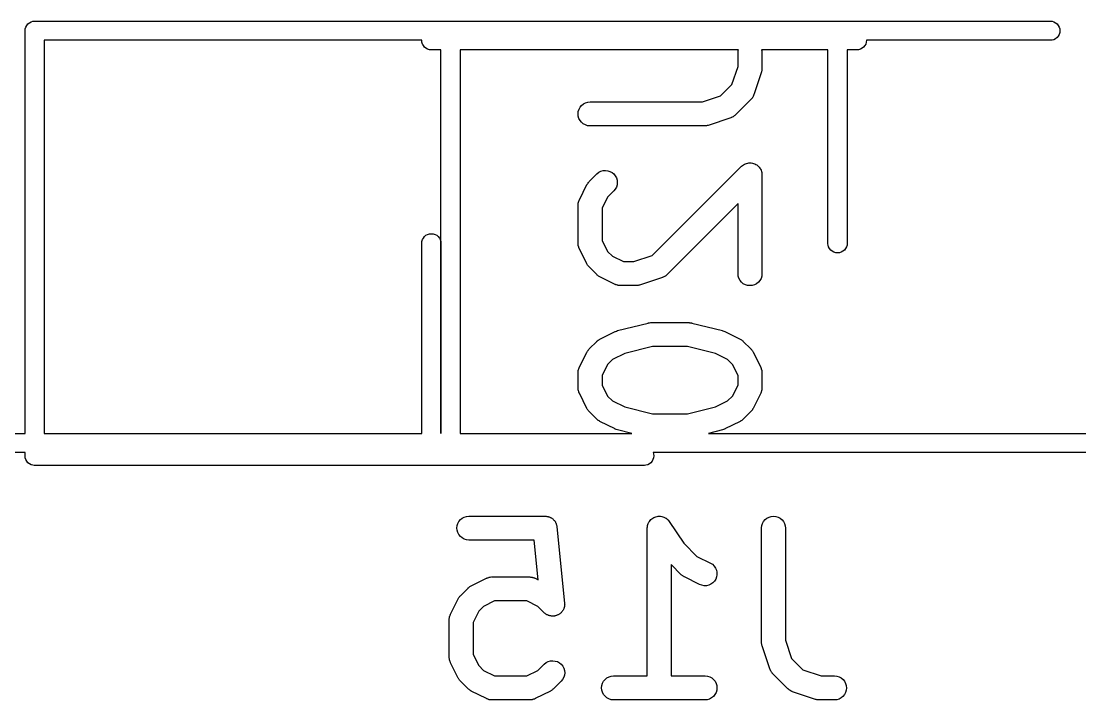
# Model space of a CAD drawing. Extents: x 37 to 98, y -173 to -16.
# Drawn here: x 64.39 to 71, y -123.36 to -119.11 of the extents above; entities that cross this region are included whole.
import ezdxf

# ---------------------------------------------------------------- set-up
doc = ezdxf.new("R2010")
doc.units = 0
doc.layers.add('BLACK', color=7, linetype='CONTINUOUS')

msp = doc.modelspace()

# ---------------------------------------------------------------- linework, layer by layer
at = {"layer": 'BLACK', "linetype": 'CONTINUOUS'}
for p, q in [((64.4109, -119.158), (64.4143, -119.147)), ((64.4143, -119.147), (64.4199, -119.137)), ((64.4199, -119.137), (64.4274, -119.127)), ((64.4274, -119.127), (64.4365, -119.12)), ((64.4365, -119.12), (64.4469, -119.114)), ((64.4469, -119.114), (64.4582, -119.111)), ((64.4582, -119.111), (64.4671, -119.11)), ((64.4671, -119.11), (64.47, -119.11)), ((64.47, -119.11), (64.4729, -119.11)), ((64.4729, -119.11), (66.9471, -119.11)), ((66.9471, -119.11), (66.95, -119.11)), ((66.95, -119.11), (66.9529, -119.11)), ((66.9529, -119.11), (67.0671, -119.11)), ((67.0671, -119.11), (67.07, -119.11)), ((67.07, -119.11), (67.0729, -119.11)), ((67.0729, -119.11), (69.4871, -119.11)), ((69.4871, -119.11), (69.49, -119.11)), ((69.49, -119.11), (69.4929, -119.11)), ((69.4929, -119.11), (69.6071, -119.11)), ((69.6071, -119.11), (69.61, -119.11)), ((69.61, -119.11), (69.6129, -119.11)), ((69.6129, -119.11), (70.8229, -119.11)), ((70.8229, -119.11), (70.8318, -119.111)), ((70.8318, -119.111), (70.8431, -119.114)), ((70.8431, -119.114), (70.8535, -119.12)), ((70.8535, -119.12), (70.8626, -119.127)), ((70.8626, -119.127), (70.8701, -119.137)), ((70.8701, -119.137), (70.8757, -119.147)), ((70.8757, -119.147), (70.8791, -119.158)), ((64.4097, -119.17), (64.4109, -119.158)), ((64.41, -119.173), (64.4097, -119.17)), ((64.41, -121.69), (64.41, -119.173)), ((70.8626, -119.213), (70.8535, -119.22)), ((70.8701, -119.203), (70.8626, -119.213)), ((70.8757, -119.193), (70.8701, -119.203)), ((70.8791, -119.182), (70.8757, -119.193)), ((70.8791, -119.158), (70.8803, -119.17)), ((70.8803, -119.17), (70.8791, -119.182)), ((66.8897, -119.23), (64.53, -119.23)), ((64.53, -119.23), (64.53, -121.69)), ((66.8909, -119.242), (66.8897, -119.23)), ((66.8943, -119.253), (66.8909, -119.242)), ((66.8962, -119.257), (66.8943, -119.253)), ((66.8999, -119.263), (66.8962, -119.257)), ((66.9074, -119.273), (66.8999, -119.263)), ((66.9165, -119.28), (66.9074, -119.273)), ((66.9269, -119.286), (66.9165, -119.28)), ((69.6435, -119.28), (69.6331, -119.286)), ((69.6526, -119.273), (69.6435, -119.28)), ((69.6601, -119.263), (69.6526, -119.273)), ((69.6657, -119.253), (69.6601, -119.263)), ((69.6691, -119.242), (69.6657, -119.253)), ((69.6703, -119.23), (69.6691, -119.242)), ((70.8229, -119.23), (69.6703, -119.23)), ((70.8318, -119.229), (70.8229, -119.23)), ((70.8431, -119.226), (70.8318, -119.229)), ((70.8535, -119.22), (70.8431, -119.226)), ((66.9382, -119.289), (66.9269, -119.286)), ((66.95, -119.29), (66.9382, -119.289)), ((66.9529, -119.29), (66.95, -119.29)), ((67.01, -119.29), (66.9529, -119.29)), ((67.01, -121.69), (67.01, -119.29)), ((68.8703, -119.29), (67.13, -119.29)), ((67.13, -119.29), (67.13, -121.69)), ((68.8674, -119.308), (68.869, -119.294)), ((68.8674, -119.31), (68.8674, -119.308)), ((68.8674, -119.393), (68.8674, -119.31)), ((68.869, -119.294), (68.8703, -119.29)), ((69.43, -119.29), (69.0145, -119.29)), ((69.0145, -119.29), (69.016, -119.295)), ((69.016, -119.295), (69.0174, -119.31)), ((69.0174, -119.31), (69.0174, -119.405)), ((69.43, -120.503), (69.43, -119.29)), ((69.6071, -119.29), (69.55, -119.29)), ((69.55, -119.29), (69.55, -120.503)), ((69.61, -119.29), (69.6071, -119.29)), ((69.6129, -119.29), (69.61, -119.29)), ((69.6218, -119.289), (69.6129, -119.29)), ((69.6129, -119.29), (69.6129, -119.29)), ((69.6331, -119.286), (69.6218, -119.289)), ((68.8292, -119.507), (68.8674, -119.393)), ((69.0161, -119.417), (69.0157, -119.42)), ((69.0168, -119.414), (69.0161, -119.417)), ((69.0169, -119.41), (69.0168, -119.414)), ((69.0174, -119.406), (69.0169, -119.41)), ((69.0174, -119.405), (69.0174, -119.406)), ((69.0135, -119.428), (68.9659, -119.571)), ((69.0145, -119.424), (69.0135, -119.428)), ((69.0157, -119.42), (69.0145, -119.424)), ((68.759, -119.577), (68.8292, -119.507)), ((67.9278, -119.617), (67.9424, -119.615)), ((67.9424, -119.615), (68.6445, -119.615)), ((68.6445, -119.615), (68.759, -119.577)), ((68.9478, -119.601), (68.8526, -119.696)), ((68.9492, -119.599), (68.9478, -119.601)), ((68.9508, -119.597), (68.9492, -119.599)), ((68.9538, -119.593), (68.9508, -119.597)), ((68.9571, -119.589), (68.9538, -119.593)), ((68.9581, -119.587), (68.9571, -119.589)), ((68.9594, -119.586), (68.9581, -119.587)), ((68.9616, -119.581), (68.9594, -119.586)), ((68.964, -119.576), (68.9616, -119.581)), ((68.9646, -119.574), (68.964, -119.576)), ((68.9656, -119.572), (68.9646, -119.574)), ((68.9659, -119.571), (68.9656, -119.572)), ((67.8674, -119.69), (67.8689, -119.675)), ((67.8689, -119.675), (67.8732, -119.661)), ((67.8732, -119.661), (67.8802, -119.649)), ((67.8802, -119.649), (67.8895, -119.637)), ((67.8895, -119.637), (67.9009, -119.628)), ((67.9009, -119.628), (67.9138, -119.621)), ((67.9138, -119.621), (67.9278, -119.617)), ((67.8687, -119.705), (67.8674, -119.69)), ((67.8728, -119.719), (67.8687, -119.705)), ((67.8796, -119.732), (67.8728, -119.719)), ((67.8888, -119.743), (67.8796, -119.732)), ((67.9, -119.752), (67.8888, -119.743)), ((68.8232, -119.714), (68.6804, -119.762)), ((68.8253, -119.713), (68.8232, -119.714)), ((68.8274, -119.712), (68.8253, -119.713)), ((68.8319, -119.71), (68.8274, -119.712)), ((68.8366, -119.708), (68.8319, -119.71)), ((68.8384, -119.707), (68.8366, -119.708)), ((68.8404, -119.706), (68.8384, -119.707)), ((68.8444, -119.703), (68.8404, -119.706)), ((68.8486, -119.7), (68.8444, -119.703)), ((68.8501, -119.698), (68.8486, -119.7)), ((68.8518, -119.697), (68.8501, -119.698)), ((68.8526, -119.696), (68.8518, -119.697)), ((67.9128, -119.759), (67.9, -119.752)), ((67.9268, -119.764), (67.9128, -119.759)), ((67.9413, -119.765), (67.9268, -119.764)), ((67.9424, -119.765), (67.9413, -119.765)), ((68.6567, -119.765), (67.9424, -119.765)), ((68.6609, -119.765), (68.6567, -119.765)), ((68.6651, -119.765), (68.6609, -119.765)), ((68.6681, -119.764), (68.6651, -119.765)), ((68.6712, -119.764), (68.6681, -119.764)), ((68.6753, -119.763), (68.6712, -119.764)), ((68.6794, -119.762), (68.6753, -119.763)), ((68.6804, -119.762), (68.6794, -119.762)), ((68.8958, -120.013), (68.9013, -120.009)), ((68.9013, -120.009), (68.9014, -120.009)), ((68.9014, -120.009), (68.9015, -120.009)), ((68.9015, -120.009), (68.908, -120.005)), ((68.908, -120.005), (68.9143, -120.002)), ((68.9143, -120.002), (68.9144, -120.002)), ((68.9144, -120.002), (68.9145, -120.002)), ((68.9145, -120.002), (68.9215, -120)), ((68.9215, -120), (68.9283, -119.998)), ((68.9283, -119.998), (68.9285, -119.998)), ((68.9285, -119.998), (68.9286, -119.998)), ((68.9286, -119.998), (68.9358, -119.997)), ((68.9358, -119.997), (68.9429, -119.996)), ((68.9429, -119.996), (68.943, -119.996)), ((68.943, -119.996), (68.9432, -119.996)), ((68.9432, -119.996), (68.9503, -119.997)), ((68.9503, -119.997), (68.9575, -119.998)), ((68.9575, -119.998), (68.9576, -119.998)), ((68.9576, -119.998), (68.9577, -119.998)), ((68.9577, -119.998), (68.9645, -120)), ((68.9645, -120), (68.9714, -120.002)), ((68.9714, -120.002), (68.9716, -120.002)), ((68.9716, -120.002), (68.9717, -120.002)), ((68.9717, -120.002), (68.9781, -120.006)), ((68.9781, -120.006), (68.9843, -120.009)), ((68.9843, -120.009), (68.9844, -120.009)), ((68.9844, -120.009), (68.9845, -120.009)), ((68.9845, -120.009), (68.9901, -120.014)), ((67.937, -120.114), (67.9846, -120.066)), ((67.9846, -120.066), (67.9853, -120.065)), ((67.9853, -120.065), (67.9968, -120.056)), ((67.9968, -120.056), (68.0098, -120.049)), ((68.0098, -120.049), (68.0238, -120.045)), ((68.0238, -120.045), (68.0384, -120.044)), ((68.0384, -120.044), (68.053, -120.046)), ((68.053, -120.046), (68.0669, -120.05)), ((68.0669, -120.05), (68.0798, -120.057)), ((68.0798, -120.057), (68.091, -120.066)), ((68.091, -120.066), (68.1002, -120.078)), ((68.1002, -120.078), (68.1071, -120.091)), ((68.3304, -120.577), (68.8893, -120.018)), ((68.8893, -120.018), (68.8899, -120.018)), ((68.8899, -120.018), (68.8899, -120.018)), ((68.8899, -120.018), (68.8899, -120.018)), ((68.8899, -120.018), (68.8901, -120.018)), ((68.8901, -120.018), (68.8958, -120.013)), ((68.9901, -120.014), (68.9956, -120.019)), ((68.9956, -120.019), (68.9957, -120.019)), ((68.9957, -120.019), (68.9958, -120.019)), ((68.9958, -120.019), (69.0003, -120.024)), ((69.0003, -120.024), (69.0048, -120.03)), ((69.0048, -120.03), (69.0049, -120.03)), ((69.0049, -120.03), (69.005, -120.03)), ((69.005, -120.03), (69.0084, -120.037)), ((69.0084, -120.037), (69.0117, -120.043)), ((69.0117, -120.043), (69.0118, -120.043)), ((69.0118, -120.043), (69.0118, -120.043)), ((69.0118, -120.043), (69.0139, -120.05)), ((69.0139, -120.05), (69.016, -120.057)), ((69.016, -120.057), (69.016, -120.057)), ((69.016, -120.057), (69.016, -120.057)), ((69.016, -120.057), (69.0167, -120.064)), ((69.0167, -120.064), (69.0174, -120.071)), ((69.0174, -120.071), (69.0174, -120.69)), ((67.8753, -120.228), (67.9229, -120.133)), ((67.9229, -120.133), (67.9234, -120.132)), ((67.9234, -120.132), (67.9257, -120.129)), ((67.9257, -120.129), (67.9277, -120.125)), ((67.9277, -120.125), (67.9297, -120.123)), ((67.9297, -120.123), (67.9314, -120.12)), ((67.9314, -120.12), (67.9343, -120.117)), ((67.9343, -120.117), (67.937, -120.114)), ((68.1111, -120.134), (68.1069, -120.148)), ((68.1071, -120.091), (68.1112, -120.105)), ((68.1126, -120.119), (68.1111, -120.134)), ((68.1112, -120.105), (68.1126, -120.119)), ((68.0516, -120.211), (68.0174, -120.28)), ((68.0907, -120.172), (68.0516, -120.211)), ((68.0999, -120.161), (68.0907, -120.172)), ((68.1069, -120.148), (68.0999, -120.161)), ((67.8674, -120.261), (67.8676, -120.259)), ((67.8674, -120.262), (67.8674, -120.261)), ((67.8674, -120.5), (67.8674, -120.262)), ((67.8676, -120.256), (67.8684, -120.251)), ((67.8676, -120.259), (67.8676, -120.256)), ((67.8684, -120.251), (67.869, -120.246)), ((67.869, -120.246), (67.8697, -120.244)), ((67.8697, -120.244), (67.8701, -120.242)), ((67.8701, -120.242), (67.8719, -120.237)), ((67.8719, -120.237), (67.8734, -120.232)), ((67.8734, -120.232), (67.8745, -120.23)), ((67.8745, -120.23), (67.8753, -120.228)), ((68.8674, -120.252), (68.424, -120.696)), ((68.8674, -120.69), (68.8674, -120.252)), ((68.0174, -120.28), (68.0174, -120.482)), ((66.8943, -120.477), (66.8999, -120.467)), ((66.8999, -120.467), (66.9074, -120.457)), ((66.9074, -120.457), (66.9165, -120.45)), ((66.9165, -120.45), (66.9269, -120.444)), ((66.9269, -120.444), (66.9382, -120.441)), ((66.9382, -120.441), (66.95, -120.44)), ((66.95, -120.44), (66.9618, -120.441)), ((66.9618, -120.441), (66.9731, -120.444)), ((66.9731, -120.444), (66.9835, -120.45)), ((66.9835, -120.45), (66.9926, -120.457)), ((66.9926, -120.457), (67.0001, -120.467)), ((67.0001, -120.467), (67.0057, -120.477)), ((66.89, -120.497), (66.8909, -120.488)), ((66.89, -121.69), (66.89, -120.497)), ((66.8909, -120.488), (66.8943, -120.477)), ((67.0057, -120.477), (67.0091, -120.488)), ((67.0091, -120.488), (67.01, -120.497)), ((67.01, -120.497), (67.01, -121.69)), ((67.8676, -120.502), (67.8674, -120.5)), ((67.8675, -120.504), (67.8676, -120.502)), ((67.8683, -120.509), (67.8675, -120.504)), ((67.8688, -120.515), (67.8683, -120.509)), ((67.8694, -120.517), (67.8688, -120.515)), ((67.8698, -120.519), (67.8694, -120.517)), ((67.8716, -120.524), (67.8698, -120.519)), ((67.873, -120.529), (67.8716, -120.524)), ((67.8741, -120.531), (67.873, -120.529)), ((67.8748, -120.533), (67.8741, -120.531)), ((67.8753, -120.534), (67.8748, -120.533)), ((67.9229, -120.629), (67.8753, -120.534)), ((68.0174, -120.482), (68.0516, -120.551)), ((69.4309, -120.512), (69.43, -120.503)), ((69.4343, -120.523), (69.4309, -120.512)), ((69.4399, -120.533), (69.4343, -120.523)), ((69.4474, -120.543), (69.4399, -120.533)), ((69.5401, -120.533), (69.5326, -120.543)), ((69.5457, -120.523), (69.5401, -120.533)), ((69.5491, -120.512), (69.5457, -120.523)), ((69.55, -120.503), (69.5491, -120.512)), ((68.0516, -120.551), (68.082, -120.581)), ((68.082, -120.581), (68.1506, -120.615)), ((68.2159, -120.615), (68.3304, -120.577)), ((69.4565, -120.55), (69.4474, -120.543)), ((69.4669, -120.556), (69.4565, -120.55)), ((69.4782, -120.559), (69.4669, -120.556)), ((69.49, -120.56), (69.4782, -120.559)), ((69.5018, -120.559), (69.49, -120.56)), ((69.5131, -120.556), (69.5018, -120.559)), ((69.5235, -120.55), (69.5131, -120.556)), ((69.5326, -120.543), (69.5235, -120.55)), ((67.9252, -120.632), (67.9229, -120.629)), ((67.9271, -120.636), (67.9252, -120.632)), ((67.929, -120.639), (67.9271, -120.636)), ((67.9307, -120.641), (67.929, -120.639)), ((67.9336, -120.644), (67.9307, -120.641)), ((67.9362, -120.648), (67.9336, -120.644)), ((67.937, -120.648), (67.9362, -120.648)), ((67.9846, -120.696), (67.937, -120.648)), ((68.1506, -120.615), (68.2159, -120.615)), ((67.9878, -120.699), (67.9846, -120.696)), ((67.9909, -120.701), (67.9878, -120.699)), ((67.9935, -120.703), (67.9909, -120.701)), ((67.9959, -120.705), (67.9935, -120.703)), ((67.9996, -120.707), (67.9959, -120.705)), ((68.0031, -120.709), (67.9996, -120.707)), ((68.0041, -120.71), (68.0031, -120.709)), ((68.0993, -120.758), (68.0041, -120.71)), ((68.3947, -120.714), (68.2518, -120.762)), ((68.3967, -120.713), (68.3947, -120.714)), ((68.3988, -120.712), (68.3967, -120.713)), ((68.4034, -120.71), (68.3988, -120.712)), ((68.408, -120.708), (68.4034, -120.71)), ((68.4098, -120.707), (68.408, -120.708)), ((68.4118, -120.706), (68.4098, -120.707)), ((68.4158, -120.703), (68.4118, -120.706)), ((68.42, -120.7), (68.4158, -120.703)), ((68.4215, -120.698), (68.42, -120.7)), ((68.4232, -120.697), (68.4215, -120.698)), ((68.424, -120.696), (68.4232, -120.697)), ((68.8688, -120.705), (68.8674, -120.69)), ((68.873, -120.719), (68.8688, -120.705)), ((68.8799, -120.732), (68.873, -120.719)), ((68.8892, -120.743), (68.8799, -120.732)), ((69.0043, -120.733), (68.9949, -120.744)), ((69.0113, -120.72), (69.0043, -120.733)), ((69.0157, -120.706), (69.0113, -120.72)), ((69.0174, -120.692), (69.0157, -120.706)), ((69.0174, -120.69), (69.0174, -120.692)), ((68.1014, -120.758), (68.0993, -120.758)), ((68.1033, -120.759), (68.1014, -120.758)), ((68.1082, -120.761), (68.1033, -120.759)), ((68.113, -120.763), (68.1082, -120.761)), ((68.1152, -120.763), (68.113, -120.763)), ((68.1173, -120.764), (68.1152, -120.763)), ((68.1224, -120.764), (68.1173, -120.764)), ((68.1274, -120.765), (68.1224, -120.764)), ((68.1296, -120.765), (68.1274, -120.765)), ((68.1318, -120.765), (68.1296, -120.765)), ((68.1329, -120.765), (68.1318, -120.765)), ((68.2281, -120.765), (68.1329, -120.765)), ((68.2323, -120.765), (68.2281, -120.765)), ((68.2365, -120.765), (68.2323, -120.765)), ((68.2395, -120.764), (68.2365, -120.765)), ((68.2427, -120.764), (68.2395, -120.764)), ((68.2467, -120.763), (68.2427, -120.764)), ((68.2508, -120.762), (68.2467, -120.763)), ((68.2518, -120.762), (68.2508, -120.762)), ((68.9004, -120.753), (68.8892, -120.743)), ((68.9133, -120.76), (68.9004, -120.753)), ((68.9273, -120.764), (68.9133, -120.76)), ((68.9419, -120.765), (68.9273, -120.764)), ((68.9564, -120.764), (68.9419, -120.765)), ((68.9705, -120.76), (68.9564, -120.764)), ((68.9834, -120.753), (68.9705, -120.76)), ((68.9949, -120.744), (68.9834, -120.753)), ((68.1147, -121.046), (68.3051, -120.999)), ((68.3051, -120.999), (68.3062, -120.998)), ((68.3062, -120.998), (68.3075, -120.998)), ((68.3075, -120.998), (68.3088, -120.998)), ((68.3088, -120.998), (68.3147, -120.997)), ((68.3147, -120.997), (68.3207, -120.996)), ((68.3207, -120.996), (68.322, -120.997)), ((68.322, -120.997), (68.3233, -120.996)), ((68.3233, -120.996), (68.5614, -120.996)), ((68.5614, -120.996), (68.5625, -120.996)), ((68.5625, -120.996), (68.5638, -120.997)), ((68.5638, -120.997), (68.5651, -120.997)), ((68.5651, -120.997), (68.5711, -120.997)), ((68.5711, -120.997), (68.577, -120.998)), ((68.577, -120.998), (68.5783, -120.998)), ((68.5783, -120.998), (68.5796, -120.999)), ((68.5796, -120.999), (68.7701, -121.046)), ((68.0041, -121.1), (68.0993, -121.052)), ((68.0993, -121.052), (68.1003, -121.052)), ((68.1003, -121.052), (68.1006, -121.051)), ((68.1006, -121.051), (68.1009, -121.051)), ((68.1009, -121.051), (68.1075, -121.049)), ((68.1075, -121.049), (68.114, -121.046)), ((68.114, -121.046), (68.1143, -121.046)), ((68.1143, -121.046), (68.1147, -121.046)), ((68.7701, -121.046), (68.7711, -121.047)), ((68.7711, -121.047), (68.7714, -121.047)), ((68.7714, -121.047), (68.7718, -121.047)), ((68.7718, -121.047), (68.7783, -121.049)), ((68.7783, -121.049), (68.7848, -121.052)), ((68.7848, -121.052), (68.7851, -121.052)), ((68.7851, -121.052), (68.7854, -121.052)), ((68.7854, -121.052), (68.8807, -121.1)), ((67.937, -121.161), (67.9846, -121.114)), ((67.9846, -121.114), (67.9853, -121.113)), ((67.9853, -121.113), (67.9886, -121.11)), ((67.9886, -121.11), (67.9917, -121.107)), ((67.9917, -121.107), (67.9943, -121.106)), ((67.9943, -121.106), (67.9968, -121.104)), ((67.9968, -121.104), (68.0005, -121.102)), ((68.0005, -121.102), (68.0041, -121.1)), ((68.8807, -121.1), (68.8816, -121.1)), ((68.8816, -121.1), (68.8852, -121.102)), ((68.8852, -121.102), (68.8889, -121.104)), ((68.8889, -121.104), (68.8913, -121.106)), ((68.8913, -121.106), (68.8939, -121.108)), ((68.8939, -121.108), (68.8969, -121.111)), ((68.8969, -121.111), (68.9002, -121.114)), ((68.9002, -121.114), (68.9478, -121.161)), ((67.8753, -121.276), (67.9229, -121.181)), ((67.9229, -121.181), (67.9234, -121.18)), ((67.9234, -121.18), (67.9257, -121.176)), ((67.9257, -121.176), (67.9277, -121.173)), ((67.9277, -121.173), (67.9297, -121.17)), ((67.9297, -121.17), (67.9314, -121.168)), ((67.9314, -121.168), (67.9343, -121.165)), ((67.9343, -121.165), (67.937, -121.161)), ((68.159, -121.19), (68.082, -121.228)), ((68.3326, -121.146), (68.159, -121.19)), ((68.5522, -121.146), (68.3326, -121.146)), ((68.7257, -121.19), (68.5522, -121.146)), ((68.8027, -121.228), (68.7257, -121.19)), ((68.9478, -121.161), (68.9485, -121.162)), ((68.9485, -121.162), (68.9512, -121.165)), ((68.9512, -121.165), (68.9541, -121.168)), ((68.9541, -121.168), (68.9557, -121.171)), ((68.9557, -121.171), (68.9577, -121.173)), ((68.9577, -121.173), (68.9596, -121.177)), ((68.9596, -121.177), (68.9618, -121.181)), ((68.9618, -121.181), (69.0095, -121.276)), ((68.0516, -121.259), (68.0174, -121.327)), ((68.082, -121.228), (68.0516, -121.259)), ((68.8331, -121.259), (68.8027, -121.228)), ((68.8674, -121.327), (68.8331, -121.259)), ((67.8674, -121.308), (67.8676, -121.306)), ((67.8674, -121.31), (67.8674, -121.308)), ((67.8674, -121.405), (67.8674, -121.31)), ((67.8676, -121.304), (67.8684, -121.299)), ((67.8676, -121.306), (67.8676, -121.304)), ((67.8684, -121.299), (67.869, -121.294)), ((67.869, -121.294), (67.8697, -121.292)), ((67.8697, -121.292), (67.8701, -121.29)), ((67.8701, -121.29), (67.8719, -121.285)), ((67.8719, -121.285), (67.8734, -121.28)), ((67.8734, -121.28), (67.8745, -121.278)), ((67.8745, -121.278), (67.8753, -121.276)), ((68.0174, -121.327), (68.0174, -121.387)), ((68.8674, -121.387), (68.8674, -121.327)), ((69.0095, -121.276), (69.0099, -121.277)), ((69.0099, -121.277), (69.0107, -121.279)), ((69.0107, -121.279), (69.0117, -121.281)), ((69.0117, -121.281), (69.0132, -121.286)), ((69.0132, -121.286), (69.015, -121.291)), ((69.015, -121.291), (69.0153, -121.293)), ((69.0153, -121.293), (69.016, -121.295)), ((69.016, -121.295), (69.0165, -121.3)), ((69.0165, -121.3), (69.0173, -121.305)), ((69.0173, -121.305), (69.0172, -121.307)), ((69.0172, -121.307), (69.0174, -121.31)), ((69.0174, -121.31), (69.0174, -121.405)), ((68.0174, -121.387), (68.0516, -121.456)), ((68.8331, -121.456), (68.8674, -121.387)), ((67.8676, -121.407), (67.8674, -121.405)), ((67.8675, -121.409), (67.8676, -121.407)), ((67.8683, -121.414), (67.8675, -121.409)), ((67.8688, -121.419), (67.8683, -121.414)), ((67.8694, -121.421), (67.8688, -121.419)), ((67.8698, -121.424), (67.8694, -121.421)), ((67.8716, -121.428), (67.8698, -121.424)), ((67.873, -121.433), (67.8716, -121.428)), ((67.8741, -121.435), (67.873, -121.433)), ((67.8748, -121.437), (67.8741, -121.435)), ((67.8753, -121.438), (67.8748, -121.437)), ((67.9229, -121.534), (67.8753, -121.438)), ((68.0516, -121.456), (68.082, -121.486)), ((68.8027, -121.486), (68.8331, -121.456)), ((69.0095, -121.438), (68.9618, -121.534)), ((69.0103, -121.436), (69.0095, -121.438)), ((69.0113, -121.434), (69.0103, -121.436)), ((69.0129, -121.429), (69.0113, -121.434)), ((69.0147, -121.425), (69.0129, -121.429)), ((69.0151, -121.422), (69.0147, -121.425)), ((69.0157, -121.42), (69.0151, -121.422)), ((69.0163, -121.415), (69.0157, -121.42)), ((69.0172, -121.41), (69.0163, -121.415)), ((69.0174, -121.406), (69.0171, -121.408)), ((69.0171, -121.408), (69.0172, -121.41)), ((69.0174, -121.405), (69.0174, -121.406)), ((67.9252, -121.537), (67.9229, -121.534)), ((68.082, -121.486), (68.159, -121.524)), ((68.159, -121.524), (68.3326, -121.568)), ((68.5522, -121.568), (68.7257, -121.524)), ((68.7257, -121.524), (68.8027, -121.486)), ((68.9614, -121.534), (68.9591, -121.538)), ((68.9618, -121.534), (68.9614, -121.534)), ((67.9271, -121.541), (67.9252, -121.537)), ((67.929, -121.543), (67.9271, -121.541)), ((67.9307, -121.546), (67.929, -121.543)), ((67.9336, -121.549), (67.9307, -121.546)), ((67.9362, -121.552), (67.9336, -121.549)), ((67.937, -121.553), (67.9362, -121.552)), ((67.9846, -121.601), (67.937, -121.553)), ((67.9878, -121.603), (67.9846, -121.601)), ((68.3326, -121.568), (68.5522, -121.568)), ((68.8994, -121.601), (68.8961, -121.604)), ((68.9002, -121.601), (68.8994, -121.601)), ((68.9478, -121.553), (68.9002, -121.601)), ((68.9505, -121.55), (68.9478, -121.553)), ((68.9534, -121.547), (68.9505, -121.55)), ((68.9551, -121.544), (68.9534, -121.547)), ((68.9571, -121.542), (68.9551, -121.544)), ((68.9591, -121.538), (68.9571, -121.542)), ((67.9909, -121.606), (67.9878, -121.603)), ((67.9935, -121.608), (67.9909, -121.606)), ((67.9959, -121.61), (67.9935, -121.608)), ((67.9996, -121.612), (67.9959, -121.61)), ((68.0031, -121.614), (67.9996, -121.612)), ((68.0041, -121.615), (68.0031, -121.614)), ((68.0993, -121.662), (68.0041, -121.615)), ((68.0996, -121.662), (68.0993, -121.662)), ((68.0999, -121.663), (68.0996, -121.662)), ((68.1064, -121.665), (68.0999, -121.663)), ((68.113, -121.668), (68.1064, -121.665)), ((68.7773, -121.665), (68.7708, -121.668)), ((68.7839, -121.663), (68.7773, -121.665)), ((68.7842, -121.663), (68.7839, -121.663)), ((68.7845, -121.663), (68.7842, -121.663)), ((68.7854, -121.662), (68.7845, -121.663)), ((68.8807, -121.615), (68.7854, -121.662)), ((68.8843, -121.612), (68.8807, -121.615)), ((68.888, -121.611), (68.8843, -121.612)), ((68.8904, -121.609), (68.888, -121.611)), ((68.8931, -121.607), (68.8904, -121.609)), ((68.8961, -121.604), (68.8931, -121.607)), ((62.05, -121.69), (64.41, -121.69)), ((64.53, -121.69), (66.89, -121.69)), ((67.01, -121.69), (67.01, -121.69)), ((67.13, -121.69), (68.2027, -121.69)), ((68.1133, -121.668), (68.113, -121.668)), ((68.1137, -121.668), (68.1133, -121.668)), ((68.1147, -121.668), (68.1137, -121.668)), ((68.2027, -121.69), (68.1147, -121.668)), ((68.7701, -121.668), (68.6821, -121.69)), ((68.6821, -121.69), (72.03, -121.69)), ((68.7704, -121.668), (68.7701, -121.668)), ((68.7708, -121.668), (68.7704, -121.668)), ((64.41, -121.81), (62.05, -121.81)), ((64.4097, -121.83), (64.41, -121.827)), ((64.4109, -121.842), (64.4097, -121.83)), ((64.41, -121.827), (64.41, -121.81)), ((64.4143, -121.853), (64.4109, -121.842)), ((64.4199, -121.863), (64.4143, -121.853)), ((64.4274, -121.873), (64.4199, -121.863)), ((68.3301, -121.863), (68.3226, -121.873)), ((68.3357, -121.853), (68.3301, -121.863)), ((68.3391, -121.842), (68.3357, -121.853)), ((72.03, -121.81), (68.3366, -121.81)), ((68.3366, -121.81), (68.3391, -121.818)), ((68.3391, -121.818), (68.3403, -121.83)), ((68.3403, -121.83), (68.3391, -121.842)), ((64.4365, -121.88), (64.4274, -121.873)), ((64.4469, -121.886), (64.4365, -121.88)), ((64.4582, -121.889), (64.4469, -121.886)), ((64.4671, -121.89), (64.4582, -121.889)), ((64.47, -121.89), (64.4671, -121.89)), ((64.4671, -121.89), (64.4671, -121.89)), ((64.4729, -121.89), (64.47, -121.89)), ((66.9471, -121.89), (64.4729, -121.89)), ((66.95, -121.89), (66.9471, -121.89)), ((66.9529, -121.89), (66.95, -121.89)), ((67.0671, -121.89), (66.9529, -121.89)), ((67.07, -121.89), (67.0671, -121.89)), ((67.0729, -121.89), (67.07, -121.89)), ((68.2829, -121.89), (67.0729, -121.89)), ((68.2918, -121.889), (68.2829, -121.89)), ((68.3031, -121.886), (68.2918, -121.889)), ((68.3135, -121.88), (68.3031, -121.886)), ((68.3226, -121.873), (68.3135, -121.88)), ((67.1113, -122.267), (67.1156, -122.253)), ((67.1156, -122.253), (67.1226, -122.24)), ((67.1226, -122.24), (67.1319, -122.229)), ((67.1319, -122.229), (67.1433, -122.22)), ((67.1433, -122.22), (67.1562, -122.213)), ((67.1562, -122.213), (67.1702, -122.209)), ((67.1702, -122.209), (67.1848, -122.207)), ((67.1848, -122.207), (67.661, -122.207)), ((67.661, -122.207), (67.662, -122.207)), ((67.662, -122.207), (67.6653, -122.208)), ((67.6653, -122.208), (67.6686, -122.208)), ((67.6686, -122.208), (67.6726, -122.209)), ((67.6726, -122.209), (67.6765, -122.209)), ((67.6765, -122.209), (67.6797, -122.21)), ((67.6797, -122.21), (67.683, -122.211)), ((67.683, -122.211), (67.6867, -122.212)), ((67.6867, -122.212), (67.6905, -122.213)), ((67.6905, -122.213), (67.6934, -122.215)), ((67.6934, -122.215), (67.6965, -122.216)), ((67.6965, -122.216), (67.6998, -122.219)), ((67.6998, -122.219), (67.7033, -122.22)), ((67.7033, -122.22), (67.7059, -122.223)), ((67.7059, -122.223), (67.7086, -122.224)), ((67.7086, -122.224), (67.7115, -122.227)), ((67.7115, -122.227), (67.7145, -122.23)), ((67.7145, -122.23), (67.7166, -122.233)), ((67.7166, -122.233), (67.719, -122.235)), ((67.719, -122.235), (67.7212, -122.238)), ((67.7212, -122.238), (67.7237, -122.241)), ((67.7237, -122.241), (67.7253, -122.244)), ((67.7253, -122.244), (67.7271, -122.247)), ((67.7271, -122.247), (67.7286, -122.251)), ((67.7286, -122.251), (67.7305, -122.254)), ((67.7305, -122.254), (67.7314, -122.257)), ((67.7314, -122.257), (67.7327, -122.261)), ((67.7327, -122.261), (67.7335, -122.264)), ((68.3019, -122.267), (68.3042, -122.26)), ((68.3042, -122.26), (68.3063, -122.253)), ((68.3063, -122.253), (68.3099, -122.246)), ((68.3063, -122.253), (68.3063, -122.253)), ((68.3063, -122.253), (68.3063, -122.253)), ((68.3099, -122.246), (68.3133, -122.24)), ((68.3133, -122.24), (68.3133, -122.24)), ((68.3133, -122.24), (68.3134, -122.24)), ((68.3134, -122.24), (68.3182, -122.234)), ((68.3182, -122.234), (68.3227, -122.229)), ((68.3227, -122.229), (68.3227, -122.229)), ((68.3227, -122.229), (68.3228, -122.229)), ((68.3228, -122.229), (68.3283, -122.224)), ((68.3283, -122.224), (68.3341, -122.22)), ((68.3341, -122.22), (68.3341, -122.22)), ((68.3341, -122.22), (68.3342, -122.22)), ((68.3342, -122.22), (68.3405, -122.216)), ((68.3405, -122.216), (68.347, -122.213)), ((68.347, -122.213), (68.3471, -122.213)), ((68.3471, -122.213), (68.3541, -122.211)), ((68.3471, -122.213), (68.3471, -122.213)), ((68.3541, -122.211), (68.3611, -122.209)), ((68.3611, -122.209), (68.3611, -122.209)), ((68.3611, -122.209), (68.3612, -122.209)), ((68.3612, -122.209), (68.3683, -122.208)), ((68.3683, -122.208), (68.3756, -122.207)), ((68.3756, -122.207), (68.3757, -122.207)), ((68.3757, -122.207), (68.3758, -122.207)), ((68.3758, -122.207), (68.3828, -122.208)), ((68.3828, -122.208), (68.3902, -122.209)), ((68.3902, -122.209), (68.3903, -122.209)), ((68.3903, -122.209), (68.3903, -122.209)), ((68.3903, -122.209), (68.3974, -122.211)), ((68.3974, -122.211), (68.4042, -122.213)), ((68.4042, -122.213), (68.4042, -122.213)), ((68.4042, -122.213), (68.4043, -122.213)), ((68.4043, -122.213), (68.411, -122.217)), ((68.411, -122.217), (68.4171, -122.22)), ((68.4171, -122.22), (68.4171, -122.22)), ((68.4171, -122.22), (68.4172, -122.22)), ((68.4172, -122.22), (68.4227, -122.225)), ((68.4227, -122.225), (68.4284, -122.229)), ((68.4284, -122.229), (68.4284, -122.229)), ((68.4284, -122.229), (68.4285, -122.23)), ((68.4285, -122.23), (68.4329, -122.235)), ((68.4329, -122.235), (68.4376, -122.241)), ((68.4376, -122.241), (68.5288, -122.377)), ((69.0162, -122.267), (69.0206, -122.253)), ((69.0206, -122.253), (69.0276, -122.24)), ((69.0276, -122.24), (69.037, -122.229)), ((69.037, -122.229), (69.0485, -122.22)), ((69.0485, -122.22), (69.0614, -122.213)), ((69.0614, -122.213), (69.0755, -122.209)), ((69.0755, -122.209), (69.09, -122.207)), ((69.09, -122.207), (69.1046, -122.209)), ((69.1046, -122.209), (69.1186, -122.213)), ((69.1186, -122.213), (69.1315, -122.22)), ((69.1315, -122.22), (69.1427, -122.23)), ((69.1427, -122.23), (69.152, -122.241)), ((69.152, -122.241), (69.1589, -122.254)), ((69.1589, -122.254), (69.1631, -122.268)), ((67.1098, -122.282), (67.1113, -122.267)), ((67.1111, -122.296), (67.1098, -122.282)), ((67.1152, -122.31), (67.1111, -122.296)), ((67.122, -122.323), (67.1152, -122.31)), ((67.1312, -122.335), (67.122, -122.323)), ((67.7335, -122.264), (67.7346, -122.268)), ((67.7346, -122.268), (67.7349, -122.272)), ((67.7349, -122.272), (67.7356, -122.275)), ((67.7356, -122.275), (67.7832, -122.751)), ((68.3002, -122.281), (68.301, -122.274)), ((68.3002, -122.282), (68.3002, -122.281)), ((68.3002, -122.281), (68.3002, -122.281)), ((68.3002, -122.281), (68.3002, -122.281)), ((68.3002, -122.281), (68.3002, -122.281)), ((68.3002, -123.207), (68.3002, -122.282)), ((68.301, -122.274), (68.3019, -122.267)), ((68.3019, -122.267), (68.3019, -122.267)), ((68.3019, -122.267), (68.3019, -122.267)), ((69.0145, -122.281), (69.0162, -122.267)), ((69.0145, -122.282), (69.0145, -122.281)), ((69.0145, -122.997), (69.0145, -122.282)), ((69.1631, -122.268), (69.1645, -122.282)), ((69.1645, -122.282), (69.1645, -122.984)), ((67.1424, -122.344), (67.1312, -122.335)), ((67.1552, -122.351), (67.1424, -122.344)), ((67.1692, -122.356), (67.1552, -122.351)), ((67.1837, -122.357), (67.1692, -122.356)), ((67.1848, -122.357), (67.1837, -122.357)), ((67.5931, -122.357), (67.1848, -122.357)), ((67.6179, -122.606), (67.5931, -122.357)), ((68.5288, -122.377), (68.6101, -122.459)), ((68.6101, -122.459), (68.6945, -122.501)), ((68.5127, -122.574), (68.4502, -122.511)), ((68.4502, -122.511), (68.4502, -123.207)), ((68.6945, -122.501), (68.6954, -122.501)), ((68.6954, -122.501), (68.7077, -122.509)), ((68.7077, -122.509), (68.7182, -122.52)), ((68.7182, -122.52), (68.7265, -122.532)), ((67.2971, -122.595), (67.299, -122.594)), ((67.299, -122.594), (67.304, -122.593)), ((67.304, -122.593), (67.3088, -122.591)), ((67.3088, -122.591), (67.3109, -122.59)), ((67.3109, -122.59), (67.3131, -122.59)), ((67.3131, -122.59), (67.3182, -122.589)), ((67.3182, -122.589), (67.3232, -122.588)), ((67.3232, -122.588), (67.3254, -122.589)), ((67.3254, -122.589), (67.3276, -122.588)), ((67.3276, -122.588), (67.5657, -122.588)), ((67.5657, -122.588), (67.5668, -122.588)), ((67.5668, -122.588), (67.569, -122.589)), ((67.569, -122.589), (67.5712, -122.589)), ((67.5712, -122.589), (67.5762, -122.589)), ((67.5762, -122.589), (67.5813, -122.59)), ((67.5813, -122.59), (67.5834, -122.591)), ((67.5834, -122.591), (67.5856, -122.591)), ((67.5856, -122.591), (67.5904, -122.593)), ((67.5904, -122.593), (67.5953, -122.594)), ((67.5953, -122.594), (67.5972, -122.595)), ((68.5159, -122.576), (68.5127, -122.574)), ((68.519, -122.579), (68.5159, -122.576)), ((68.5216, -122.581), (68.519, -122.579)), ((68.524, -122.583), (68.5216, -122.581)), ((68.5277, -122.585), (68.524, -122.583)), ((68.5312, -122.587), (68.5277, -122.585)), ((68.5322, -122.588), (68.5312, -122.587)), ((68.6274, -122.635), (68.5322, -122.588)), ((68.7265, -122.532), (68.7323, -122.545)), ((68.7331, -122.588), (68.7278, -122.602)), ((68.7323, -122.545), (68.7354, -122.559)), ((68.7357, -122.574), (68.7331, -122.588)), ((68.7354, -122.559), (68.7357, -122.574)), ((67.1317, -122.706), (67.1793, -122.658)), ((67.1793, -122.658), (67.1801, -122.657)), ((67.1801, -122.657), (67.1834, -122.655)), ((67.1834, -122.655), (67.1864, -122.652)), ((67.1864, -122.652), (67.1891, -122.65)), ((67.1891, -122.65), (67.1915, -122.648)), ((67.1915, -122.648), (67.1953, -122.646)), ((67.1953, -122.646), (67.1988, -122.644)), ((67.1988, -122.644), (67.2941, -122.596)), ((67.2941, -122.596), (67.295, -122.596)), ((67.295, -122.596), (67.2971, -122.595)), ((67.5972, -122.595), (67.5993, -122.596)), ((67.5993, -122.596), (67.6179, -122.606)), ((68.6411, -122.64), (68.6274, -122.635)), ((68.6555, -122.643), (68.6411, -122.64)), ((68.6701, -122.643), (68.6555, -122.643)), ((68.6844, -122.639), (68.6701, -122.643)), ((68.6978, -122.633), (68.6844, -122.639)), ((68.7098, -122.625), (68.6978, -122.633)), ((68.7199, -122.614), (68.7098, -122.625)), ((68.7278, -122.602), (68.7199, -122.614)), ((67.0701, -122.82), (67.1177, -122.725)), ((67.1177, -122.725), (67.1182, -122.724)), ((67.1182, -122.724), (67.1204, -122.721)), ((67.1204, -122.721), (67.1224, -122.717)), ((67.1224, -122.717), (67.1244, -122.714)), ((67.1244, -122.714), (67.1261, -122.712)), ((67.1261, -122.712), (67.1291, -122.709)), ((67.1291, -122.709), (67.1317, -122.706)), ((67.2768, -122.773), (67.2464, -122.803)), ((67.3453, -122.738), (67.2768, -122.773)), ((67.548, -122.738), (67.3453, -122.738)), ((67.6165, -122.773), (67.548, -122.738)), ((67.6555, -122.812), (67.6165, -122.773)), ((67.7758, -122.791), (67.7744, -122.795)), ((67.7776, -122.788), (67.7758, -122.791)), ((67.7787, -122.784), (67.7776, -122.788)), ((67.7801, -122.781), (67.7787, -122.784)), ((67.7809, -122.777), (67.7801, -122.781)), ((67.782, -122.774), (67.7809, -122.777)), ((67.7824, -122.77), (67.782, -122.774)), ((67.7831, -122.767), (67.7824, -122.77)), ((67.7832, -122.763), (67.7831, -122.767)), ((67.7832, -122.751), (67.7833, -122.752)), ((67.7836, -122.759), (67.7832, -122.763)), ((67.7833, -122.752), (67.7833, -122.756)), ((67.7833, -122.756), (67.7836, -122.759)), ((67.0621, -122.853), (67.0624, -122.851)), ((67.0621, -122.854), (67.0621, -122.853)), ((67.0621, -123.092), (67.0621, -122.854)), ((67.0623, -122.848), (67.0632, -122.843)), ((67.0624, -122.851), (67.0623, -122.848)), ((67.0632, -122.843), (67.0638, -122.838)), ((67.0638, -122.838), (67.0644, -122.836)), ((67.0644, -122.836), (67.0648, -122.834)), ((67.0648, -122.834), (67.0667, -122.829)), ((67.0667, -122.829), (67.0682, -122.824)), ((67.0682, -122.824), (67.0693, -122.822)), ((67.0693, -122.822), (67.0701, -122.82)), ((67.2464, -122.803), (67.2121, -122.872)), ((67.6583, -122.814), (67.6555, -122.812)), ((67.6609, -122.816), (67.6583, -122.814)), ((67.664, -122.819), (67.6609, -122.816)), ((67.6668, -122.821), (67.664, -122.819)), ((67.67, -122.823), (67.6668, -122.821)), ((67.673, -122.825), (67.67, -122.823)), ((67.6765, -122.826), (67.673, -122.825)), ((67.6797, -122.828), (67.6765, -122.826)), ((67.6832, -122.829), (67.6797, -122.828)), ((67.6865, -122.83), (67.6832, -122.829)), ((67.6902, -122.831), (67.6865, -122.83)), ((67.6937, -122.832), (67.6902, -122.831)), ((67.6973, -122.832), (67.6937, -122.832)), ((67.7009, -122.833), (67.6973, -122.832)), ((67.7046, -122.833), (67.7009, -122.833)), ((67.7083, -122.834), (67.7046, -122.833)), ((67.7119, -122.833), (67.7083, -122.834)), ((67.7155, -122.833), (67.7119, -122.833)), ((67.7192, -122.833), (67.7155, -122.833)), ((67.7229, -122.832), (67.7192, -122.833)), ((67.7263, -122.831), (67.7229, -122.832)), ((67.7299, -122.83), (67.7263, -122.831)), ((67.7333, -122.829), (67.7299, -122.83)), ((67.7369, -122.828), (67.7333, -122.829)), ((67.7401, -122.826), (67.7369, -122.828)), ((67.7434, -122.825), (67.7401, -122.826)), ((67.7466, -122.823), (67.7434, -122.825)), ((67.7499, -122.821), (67.7466, -122.823)), ((67.7527, -122.819), (67.7499, -122.821)), ((67.7557, -122.817), (67.7527, -122.819)), ((67.7583, -122.814), (67.7557, -122.817)), ((67.7612, -122.812), (67.7583, -122.814)), ((67.7635, -122.809), (67.7612, -122.812)), ((67.7661, -122.807), (67.7635, -122.809)), ((67.7682, -122.804), (67.7661, -122.807)), ((67.7706, -122.801), (67.7682, -122.804)), ((67.7723, -122.798), (67.7706, -122.801)), ((67.7744, -122.795), (67.7723, -122.798)), ((67.2121, -122.872), (67.2121, -123.074)), ((69.1645, -122.984), (69.2027, -123.099)), ((69.0149, -123.001), (69.0145, -122.997)), ((69.015, -123.005), (69.0149, -123.001)), ((69.0156, -123.008), (69.015, -123.005)), ((69.016, -123.011), (69.0156, -123.008)), ((69.0172, -123.015), (69.016, -123.011)), ((69.018, -123.019), (69.0172, -123.015)), ((69.0184, -123.02), (69.018, -123.019)), ((69.066, -123.163), (69.0184, -123.02)), ((67.0624, -123.094), (67.0621, -123.092)), ((67.0623, -123.096), (67.0624, -123.094)), ((67.0631, -123.101), (67.0623, -123.096)), ((67.0636, -123.106), (67.0631, -123.101)), ((67.0642, -123.109), (67.0636, -123.106)), ((67.0646, -123.111), (67.0642, -123.109)), ((67.0663, -123.116), (67.0646, -123.111)), ((67.0678, -123.12), (67.0663, -123.116)), ((67.0688, -123.122), (67.0678, -123.12)), ((67.0696, -123.125), (67.0688, -123.122)), ((67.2121, -123.074), (67.2464, -123.143)), ((67.6563, -123.133), (67.6677, -123.124)), ((67.6677, -123.124), (67.6807, -123.118)), ((67.6807, -123.118), (67.6948, -123.113)), ((67.6948, -123.113), (67.7094, -123.112)), ((67.7094, -123.112), (67.7239, -123.114)), ((67.7239, -123.114), (67.7379, -123.118)), ((67.7379, -123.118), (67.7507, -123.125)), ((69.2027, -123.099), (69.2729, -123.169)), ((67.0701, -123.125), (67.0696, -123.125)), ((67.1177, -123.221), (67.0701, -123.125)), ((67.2464, -123.143), (67.2768, -123.173)), ((67.2768, -123.173), (67.3453, -123.207)), ((67.548, -123.207), (67.6165, -123.173)), ((67.6165, -123.173), (67.6555, -123.134)), ((67.6555, -123.134), (67.6563, -123.133)), ((67.7507, -123.125), (67.762, -123.134)), ((67.762, -123.134), (67.7712, -123.146)), ((67.7712, -123.146), (67.778, -123.159)), ((67.778, -123.159), (67.7822, -123.173)), ((67.7836, -123.187), (67.7821, -123.202)), ((67.7822, -123.173), (67.7836, -123.187)), ((69.0669, -123.165), (69.066, -123.163)), ((69.0675, -123.167), (69.0669, -123.165)), ((69.0699, -123.172), (69.0675, -123.167)), ((69.072, -123.177), (69.0699, -123.172)), ((69.0732, -123.178), (69.072, -123.177)), ((69.0742, -123.18), (69.0732, -123.178)), ((69.0774, -123.184), (69.0742, -123.18)), ((69.0804, -123.189), (69.0774, -123.184)), ((69.082, -123.19), (69.0804, -123.189)), ((69.0834, -123.192), (69.082, -123.19)), ((69.2729, -123.169), (69.3874, -123.207)), ((67.1199, -123.224), (67.1177, -123.221)), ((67.1219, -123.228), (67.1199, -123.224)), ((67.1238, -123.23), (67.1219, -123.228)), ((67.1255, -123.233), (67.1238, -123.23)), ((67.1284, -123.236), (67.1255, -123.233)), ((67.131, -123.239), (67.1284, -123.236)), ((67.1317, -123.24), (67.131, -123.239)), ((67.1793, -123.288), (67.1317, -123.24)), ((67.3453, -123.207), (67.548, -123.207)), ((67.7616, -123.24), (67.714, -123.288)), ((67.7709, -123.229), (67.7616, -123.24)), ((67.7778, -123.216), (67.7709, -123.229)), ((67.7821, -123.202), (67.7778, -123.216)), ((68.0161, -123.267), (68.0204, -123.253)), ((68.0204, -123.253), (68.0273, -123.24)), ((68.0273, -123.24), (68.0367, -123.229)), ((68.0367, -123.229), (68.048, -123.22)), ((68.048, -123.22), (68.0609, -123.213)), ((68.0609, -123.213), (68.075, -123.209)), ((68.075, -123.209), (68.0895, -123.207)), ((68.0895, -123.207), (68.3002, -123.207)), ((68.4502, -123.207), (68.661, -123.207)), ((68.661, -123.207), (68.662, -123.207)), ((68.662, -123.207), (68.6765, -123.209)), ((68.6765, -123.209), (68.6905, -123.213)), ((68.6905, -123.213), (68.7033, -123.22)), ((68.7033, -123.22), (68.7145, -123.23)), ((68.7145, -123.23), (68.7237, -123.241)), ((68.7237, -123.241), (68.7305, -123.254)), ((68.7305, -123.254), (68.7346, -123.268)), ((69.0841, -123.193), (69.0834, -123.192)), ((69.1793, -123.288), (69.0841, -123.193)), ((69.3874, -123.207), (69.4705, -123.207)), ((69.4705, -123.207), (69.4715, -123.207)), ((69.4715, -123.207), (69.4861, -123.209)), ((69.4861, -123.209), (69.5, -123.213)), ((69.5, -123.213), (69.5128, -123.22)), ((69.5128, -123.22), (69.5241, -123.23)), ((69.5241, -123.23), (69.5332, -123.241)), ((69.5332, -123.241), (69.54, -123.254)), ((69.54, -123.254), (69.5441, -123.268)), ((67.1826, -123.29), (67.1793, -123.288)), ((67.1856, -123.293), (67.1826, -123.29)), ((67.1882, -123.295), (67.1856, -123.293)), ((67.1907, -123.297), (67.1882, -123.295)), ((67.1944, -123.299), (67.1907, -123.297)), ((67.1979, -123.301), (67.1944, -123.299)), ((67.1988, -123.302), (67.1979, -123.301)), ((67.2941, -123.349), (67.1988, -123.302)), ((67.6945, -123.302), (67.5993, -123.349)), ((67.6981, -123.3), (67.6945, -123.302)), ((67.7018, -123.298), (67.6981, -123.3)), ((67.7042, -123.296), (67.7018, -123.298)), ((67.7069, -123.294), (67.7042, -123.296)), ((67.7099, -123.291), (67.7069, -123.294)), ((67.7132, -123.289), (67.7099, -123.291)), ((67.714, -123.288), (67.7132, -123.289)), ((68.0145, -123.282), (68.0161, -123.267)), ((68.0159, -123.296), (68.0145, -123.282)), ((68.02, -123.31), (68.0159, -123.296)), ((68.0268, -123.323), (68.02, -123.31)), ((68.7301, -123.311), (68.7231, -123.324)), ((68.7344, -123.297), (68.7301, -123.311)), ((68.736, -123.283), (68.7344, -123.297)), ((68.7346, -123.268), (68.736, -123.283)), ((69.1811, -123.289), (69.1793, -123.288)), ((69.1826, -123.291), (69.1811, -123.289)), ((69.1867, -123.294), (69.1826, -123.291)), ((69.1907, -123.297), (69.1867, -123.294)), ((69.1926, -123.298), (69.1907, -123.297)), ((69.1944, -123.299), (69.1926, -123.298)), ((69.199, -123.302), (69.1944, -123.299)), ((69.2036, -123.304), (69.199, -123.302)), ((69.2057, -123.305), (69.2036, -123.304)), ((69.2077, -123.306), (69.2057, -123.305)), ((69.2087, -123.306), (69.2077, -123.306)), ((69.3515, -123.354), (69.2087, -123.306)), ((69.5396, -123.311), (69.5327, -123.324)), ((69.5439, -123.297), (69.5396, -123.311)), ((69.5455, -123.283), (69.5439, -123.297)), ((69.5441, -123.268), (69.5455, -123.283)), ((67.2961, -123.35), (67.2941, -123.349)), ((67.2981, -123.351), (67.2961, -123.35)), ((67.303, -123.353), (67.2981, -123.351)), ((67.3077, -123.355), (67.303, -123.353)), ((67.3099, -123.355), (67.3077, -123.355)), ((67.312, -123.356), (67.3099, -123.355)), ((67.3171, -123.356), (67.312, -123.356)), ((67.3222, -123.357), (67.3171, -123.356)), ((67.3244, -123.357), (67.3222, -123.357)), ((67.3266, -123.357), (67.3244, -123.357)), ((67.3276, -123.357), (67.3266, -123.357)), ((67.5657, -123.357), (67.3276, -123.357)), ((67.5679, -123.357), (67.5657, -123.357)), ((67.5701, -123.357), (67.5679, -123.357)), ((67.5752, -123.356), (67.5701, -123.357)), ((67.5803, -123.356), (67.5752, -123.356)), ((67.5824, -123.355), (67.5803, -123.356)), ((67.5846, -123.355), (67.5824, -123.355)), ((67.5894, -123.353), (67.5846, -123.355)), ((67.5943, -123.352), (67.5894, -123.353)), ((67.5962, -123.351), (67.5943, -123.352)), ((67.5983, -123.35), (67.5962, -123.351)), ((67.5993, -123.349), (67.5983, -123.35)), ((68.0359, -123.335), (68.0268, -123.323)), ((68.0472, -123.344), (68.0359, -123.335)), ((68.06, -123.351), (68.0472, -123.344)), ((68.0739, -123.356), (68.06, -123.351)), ((68.0885, -123.357), (68.0739, -123.356)), ((68.0895, -123.357), (68.0885, -123.357)), ((68.661, -123.357), (68.0895, -123.357)), ((68.6755, -123.356), (68.661, -123.357)), ((68.6895, -123.352), (68.6755, -123.356)), ((68.7025, -123.345), (68.6895, -123.352)), ((68.7138, -123.336), (68.7025, -123.345)), ((68.7231, -123.324), (68.7138, -123.336)), ((69.3556, -123.354), (69.3515, -123.354)), ((69.3596, -123.356), (69.3556, -123.354)), ((69.3627, -123.356), (69.3596, -123.356)), ((69.3658, -123.357), (69.3627, -123.356)), ((69.37, -123.357), (69.3658, -123.357)), ((69.3742, -123.357), (69.37, -123.357)), ((69.3752, -123.357), (69.3742, -123.357)), ((69.4705, -123.357), (69.3752, -123.357)), ((69.485, -123.356), (69.4705, -123.357)), ((69.4991, -123.352), (69.485, -123.356)), ((69.512, -123.345), (69.4991, -123.352)), ((69.5233, -123.336), (69.512, -123.345)), ((69.5327, -123.324), (69.5233, -123.336))]:
    msp.add_line(p, q, dxfattribs=at)

doc.saveas('drawing.dxf')
